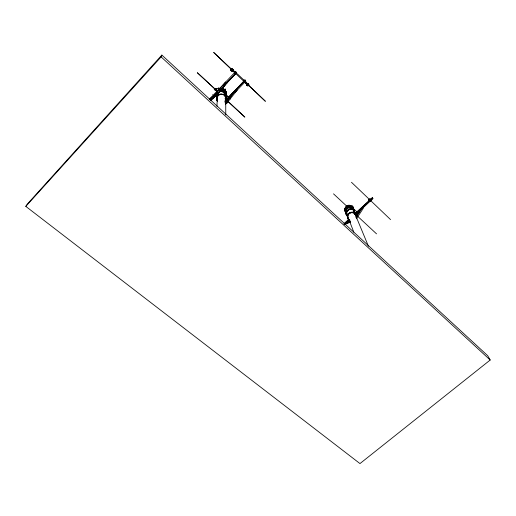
<?xml version="1.0" encoding="UTF-8"?>
<svg xmlns="http://www.w3.org/2000/svg" width="516" height="516" viewBox="0 0 516 516"><rect width="100%" height="100%" fill="white"/><g stroke="black" fill="none" stroke-linecap="round" stroke-linejoin="round"><path stroke-width="0.77" d="M225.215 94.589L224.705 95.447L225.434 94.763A1.142 1.122 23.8 0 0 225.144 94.228M225.221 90.274C223.396 92.37 226.769 89.171 224.86 91.093L225.518 91.9M225.369 90.416L224.763 90.9M225.408 91.461L224.692 92.138A4.567 4.483 24.9 0 1 225.608 97.55M224.705 89.965L225.408 89.3L224.705 89.965A4.579 4.496 26.5 0 1 226.156 93.112A4.496 4.412 26.5 0 1 225.634 95.35M355.524 213.347L355.614 213.379M225.627 96.318L224.918 95.383L226.169 97.466M225.582 92.977L224.905 92.067L225.582 92.899A4.728 4.638 24.9 0 1 225.75 97.55M223.809 91.235L224.673 91.932L225.26 91.319L224.802 92.029M224.808 89.778L225.137 89.068L224.686 89.765L223.821 89.068A4.67 4.586 26.6 0 0 221.467 88.494A4.122 4.051 27 0 1 225.253 94.544M222.544 94.241L224.634 95.428L223.667 94.654M224.634 90.887L225.092 90.184L224.634 90.887L223.763 90.261M220.274 91.016A4.592 4.502 24.9 0 1 221.448 90.829A4.509 4.425 24.9 0 1 224.699 92.061L224.692 92.138A4.509 4.425 24.9 0 0 221.441 90.906A4.592 4.509 24.8 0 0 220.274 91.093M224.673 91.932L225.131 91.229M224.686 89.765L225.137 89.068M224.86 91.093L225.466 90.61M348.416 219.623L348.668 219.932L348.39 219.681M216.952 106.302L217.423 95.086M214.869 89.539L214.933 89.016M216.526 89.655L215.095 88.313L214.217 89.294L215.656 90.577C216.901 89.797 216.056 88.184 215.127 88.758M215.636 89.113L215.553 89.584M215.159 89.249L215.701 88.913M215.656 90.577L216.533 89.603M215.682 90.255L216.21 89.649L215.069 88.636L214.54 89.249L215.682 90.255L214.946 89.481M215.424 89.816C214.495 89.997 216.256 89.455 215.404 89.358M352.66 206.548L352.486 206.465M234.909 72.679L234.999 73.111M235.722 72.891C234.464 73.44 235.947 71.976 235.728 73.111C236.709 72.55 235.019 72.195 234.941 73.001M346.965 213.276L346.043 212.405A4.205 3.806 -21.7 0 1 346.249 206.942L346.281 206.955A4.205 3.806 -21.7 0 1 352.125 206.768L352.828 206.239L352.331 206.761L353.002 207.696M226.124 99.898L226.227 98.627M226.279 99.943L226.389 98.621M225.305 99.143C226.111 98.362 225.008 99.104 225.363 98.524M225.421 99.162L225.66 98.73L225.215 98.769M226.06 98.879L225.821 99.53L225.827 98.717M225.827 99.53C225.963 98.866 225.673 98.82 225.24 98.911M226.369 99.311C225.595 98.55 226.253 100.272 226.292 99.04M231.478 69.731L231.555 70.228M232.226 70.492C231.187 70.789 232.78 69.17 231.832 70.041M346.333 212.985L347.294 216.21L346.101 212.998L347.707 209.915L351.041 208.432L354.144 209.431L354.099 209.922L351.157 208.974L348.945 209.677L346.707 212.263L346.668 214.398M216.688 98.93L217.262 96.473M216.843 98.924L217.404 96.544M247.377 84.424C248.215 86.288 247.132 83.457 247.932 84.669M244.829 80.896L244.287 81.322M248.293 84.443L248.228 84.785M248.286 84.643L248.273 84.289M225.898 95.325L226.027 94.099M244.661 81.309L244.81 81.586M226.047 95.363L226.182 94.093M244.191 81.831L245.358 81.347M244.752 80.825L244.378 81.786L244.616 81.444M243.804 81.954C244.623 81.128 243.481 82.302 243.862 81.618M225.556 99.311L225.86 98.814L225.518 99.053M225.64 99.304L225.86 98.814M225.789 99.472L225.95 98.904M225.305 98.704L225.215 98.911M246.196 82.747L245.822 83.302L246.442 82.979M246.1 83.553C246.074 82.27 246.667 84.353 246.293 82.921M246.648 83.373L246.493 83.573M245.468 82.56C245.584 82.418 244.636 81.896 245.216 82.244M245.803 82.644C245.152 83.321 246.035 81.792 245.042 82.541M245.745 82.644L245.777 82.347M246.229 82.773C245.739 82.392 245.732 83.302 246.222 83.044M246.687 83.25L246.138 82.773L246.132 83.108M216.701 90.577C216.249 90.726 216.907 91.687 216.972 90.739M217.036 90.977L216.688 91.171M216.984 91.551L217.242 90.964L217.081 91.384M217.475 91.132L217.455 91.455M244.99 82.205L245.061 81.676L244.771 82.289M216.346 91.113L216.423 90.429L216.456 90.997M353.286 208.025L353.086 207.922M347.487 216.668C347.313 212.779 352.615 210.863 355.202 213.585L355.55 212.747L355.079 213.308L355.859 214.585M245.829 82.502L245.216 82.663L245.571 82.186M245.997 82.592C245.745 83.315 245.345 82.296 245.739 82.715M245.197 81.896L244.616 82.141M244.81 82.244C245.242 81.515 244.784 82.741 245.526 82.212M353.189 210.689L353.37 209.69M353.331 210.721L353.512 209.683M215.811 89.571L215.888 89.087L215.346 88.952M235.522 72.356L236.154 72.93L235.528 72.621M235.502 73.646L234.786 73.317M235.386 73.743L234.993 73.324M235.431 73.782C235.18 72.95 234.993 74.42 235.599 72.692M356.175 217.597L356.285 215.217M356.317 217.629L356.401 215.495L355.879 214.23M216.655 90.958L217.01 91.068M217.294 90.977L217.152 91.403M217.442 91.222L217.417 91.513M216.636 91.151L216.765 90.623M244.823 81.599L244.442 81.625M243.513 80.799L243.468 81.393M245.545 80.799L245.364 81.393M215.056 89.358L215.185 89.7M215.707 89.365L215.32 89.133L215.43 89.758M215.94 89.358L215.83 89.707M346.578 211.934L346.23 213.334L346.558 214.321M235.883 89.32L235.773 89.474M230.504 98.724L230.213 99.04L218.661 88.055L230.426 98.737M346.533 214.398L346.288 214.334M234.98 73.414L235.406 73.569M235.754 72.569L236.038 72.84M226.801 83.269L226.485 83.586L226.801 83.237M234.412 71.808C234.129 71.608 234.367 72.35 234.412 71.718M234.741 72.562C235.599 70.66 233.658 73.846 234.561 71.859M234.722 71.905L234.283 72.324L234.528 71.705M234.786 72.498L234.877 72.098M234.883 72.479L235.064 72.143M226.118 82.618L225.821 82.941L226.118 82.592M233.948 71.15C233.542 71.769 233.774 70.627 233.625 71.718M234.348 71.653L233.761 71.537M215.52 89.79L216.069 88.92L215.353 88.726A0.98 0.961 31.4 0 0 215.017 89.036M228.188 101.033L227.872 101.407M216.804 94.318L216.926 94.144M226.35 99.324L225.995 99.653L226.318 99.136M233.716 70.879C232.439 70.956 233.929 70.711 233.677 71.085M246.009 82.734L245.61 83.102L245.79 82.579M231.484 69.783L232.039 69.279L232.626 69.808M232.4 69.873L231.955 69.583L231.755 70.105M232.265 69.937C232.148 69.067 233.703 70.692 232.497 70.827L231.136 69.576L231.62 69.015L232.98 70.318L232.497 70.827M232.374 70.144L232.213 69.654M235.251 73.536L235.032 73.362M235.967 72.84L235.922 72.517M216.817 97.705L217.997 95.466L218.965 94.686M244.074 82.076L243.81 81.651L244.191 82.134M232.49 70.382L232.632 70.066L237.824 74.343L245.023 81.186M244.545 81.025L244.732 81.186M247.158 84.424L247.551 83.947M247.467 84.263L247.39 84.656M247.848 84.759L248.061 84.443L247.538 84.205M243.758 81.689L244.12 82.005L243.894 81.657M225.898 95.247L225.473 96.408L224.705 95.37M225.608 96.479L226.047 95.286M233.877 71.879C234.225 71.208 233.709 71.795 234.2 71.595M233.922 71.124L233.735 71.576M244.958 82.192L245.552 82.431M25.8 206.381L161.108 56.889L161.863 55.077L487.71 355.705L490.2 360.02L359.968 463.581L25.8 206.381L27.245 204.175L161.863 55.077M347.649 215.565C348.461 212.831 351.944 211.65 354.376 212.998M234.374 72.201L234.058 72.117M234.928 72.221L234.832 72.569M233.787 70.892L233.193 71.144M233.49 71.008L233.297 71.156M234.967 72.188L234.393 72.479M243.513 80.851L244.055 80.103M244.9 81.16L244.494 80.902M244.739 80.986L244.816 81.276M228.078 101.117L227.743 101.42L228.007 101.142M215.101 89.268L215.062 89.661M215.901 89.507L215.462 90.023M225.447 99.078L225.911 98.801M226.002 99.195L225.86 99.465M234.258 71.492L233.722 71.466M232.942 71.111L233.438 70.653M235.219 73.478L234.986 73.001M346.488 212.224C347.403 209.07 351.744 207.445 354.279 209.754M215.495 88.61L215.359 88.681A0.98 0.961 31.4 0 0 215.017 89.081L215.12 88.887M216.391 91.068L216.61 90.771M216.888 91.126C216.752 91.874 217.004 90.545 217.184 91.345M246.319 83.192L246.126 83.508M233.6 71.092L233.432 70.956M265.314 101.213L248.577 85.308L265.288 101.207M210.586 100.356L217.275 94.634L217.72 93.918L216.881 93.015L217.868 93.931L210.689 100.452M227.272 102.716L226.343 101.987L225.75 102.658L226.292 101.807L227.272 102.716L225.337 104.29M356.214 216.172L361.729 207.677L362.445 207.58L363.264 208.348L356.408 218.823M356.298 216.249L361.813 207.761L362.464 207.671M356.092 217.481L362.445 207.58M214.933 89.062L215.133 88.713M216.843 90.945L216.733 90.945M226.311 99.227L226.163 99.556M245.158 81.838L244.539 82.102L244.797 81.399M245.1 81.805L244.558 82.083M213.772 52.503L231.278 69.041M246.113 82.818L245.642 83.07L245.9 82.792M225.086 94.499C223.88 95.718 219.868 92.151 217.997 95.55M247.209 84.282L247.861 83.992M247.519 84.45L247.932 84.334M248.015 84.624L247.628 84.792M248.222 84.734L247.577 85.069L246.461 84.069L247.274 83.224L248.97 84.947L247.854 83.94M369.224 199.382L370.004 199.408M226.414 102.684L226.292 102.703M246.171 83.353L246.532 83.224M225.989 102.039L236.644 89.068L225.653 102.716M226.137 102.11L236.747 89.165M236.147 89.287L237.166 90.177L226.479 103.555L225.505 102.645L236.644 89.068M235.083 73.569L235.193 73.324M235.09 73.678L235.283 73.085M235.715 73.001L236.031 72.608M235.199 73.762L235.509 73.259M215.198 94.847L225.511 82.018L226.492 82.941L226.872 82.612L216.127 95.647L215.198 94.847L216.185 95.763L216.655 95.557L226.975 82.708M216.185 95.763L226.492 82.941M216.127 95.647L226.872 82.612M355.202 213.392L355.808 212.96L356.008 213.347L355.408 213.779L355.55 212.747M347.79 217.726L348.242 214.617L349.867 213.114L352.086 212.566L355.208 213.772L355.672 212.831M346.21 212.74L345.649 213.198L346.094 212.663M345.649 213.198L346.12 212.515L347.042 213.16M352.873 207.767L352.125 206.594L352.583 206.052L352.222 206.993A4.212 3.806 -21.7 0 0 346.339 207.168A4.212 3.806 -21.7 0 0 346.126 212.637M352.692 206.129L352.428 206.987L352.828 206.239M352.583 206.052L352.215 206.819L351.46 206.284A4.354 3.941 -21.7 0 0 346.242 207.077A4.354 3.941 -21.7 0 0 345.372 211.928L345.939 212.631L345.443 213.153L346.197 212.566M347.649 214.824L346.9 214.295L346.339 214.753L346.778 213.83M346.339 214.753L346.791 214.217M352.789 208.142L353.357 207.677L352.899 208.567L352.035 207.606L349.9 207.122A4.315 3.896 -21.7 0 0 345.456 211.238L346.642 214.179L346.055 214.598L346.894 214.121M353.357 207.677L352.899 208.219L353.679 208.148L353.099 208.567L353.666 209.264M353.247 207.6L352.892 208.393L350.003 207.374M348.468 220.293L348.822 219.455L348.468 220.293L348.242 219.926L348.816 219.274L349.687 219.88M348.352 220.209L348.932 219.558L347.681 217.442M245.416 82.605L245.493 82.379M347.029 211.173L349.983 208.986L353.402 209.154M215.417 89.113L215.611 88.842L215.237 89.184M244.655 82.102L245.074 81.702M212.669 94.364L212.747 94.389M218.603 88.191L218.881 87.849M217.804 95.337L217.688 95.434M232.516 71.169L230.794 69.531L231.6 68.673L233.322 70.318L232.516 71.169L233.322 70.266L232.561 69.666M209.212 99.401L235.683 71.472L236.683 72.704L222.873 87.243M215.049 94.983L217.255 92.661M224.976 84.534L236.56 72.337L236.683 72.704M216.256 93.886L217.359 92.725M223.428 86.34L236.663 72.408M215.037 95.286L217.242 92.957M224.976 84.817L236.58 72.608M224.634 95.428L225.434 94.763L224.918 95.46M245.687 83.024L246.061 82.837M225.002 100.923L244.836 80.212L245.803 81.167L234.786 92.661M225.653 100.478L244.945 80.341L225.099 101.362M224.995 101.271L244.836 80.212M225.963 101.858L229.272 98.375M227.775 101.626L228.214 101.136L227.627 100.62M247.287 83.56L246.803 84.121L248.151 85.45L248.628 84.895L247.293 83.618M246.467 84.121L248.164 85.785L248.964 84.888M345.443 213.153L346.113 212.34M354.144 209.431L354.099 209.922M369.553 200.163L370.211 199.963L369.553 200.163C369.849 202.195 371.346 200.821 370.024 199.731M343.895 223.873L348.623 219.519M354.531 214.076L372.255 197.751L373.068 198.531L362.458 208.367M344.591 223.46L348.726 219.648M354.64 214.205L372.365 197.88M344.675 223.841L349.409 219.481M354.737 214.572L372.578 198.312L354.821 214.656M344.172 224.46L349.493 219.558M370.056 201.214L370.533 200.782M344.733 224.679L349.442 220.28M355.369 214.888L360.665 209.948M215.017 89.113L215.946 88.746M209.593 99.272L216.881 93.015M209.548 99.349L216.83 93.093M210.425 100.162L217.72 93.918M210.573 100.175L217.868 93.931M233.084 70.944L233.406 70.731M234.961 72.711L235.49 72.717M224.905 92.145L225.511 91.584M248.131 84.856L247.57 85.017M225.04 102.8L226.292 101.807M345.359 213.05L345.849 212.399L345.281 211.695A4.354 3.934 -21.7 0 1 346.152 206.851A4.354 3.934 -21.7 0 1 351.37 206.065L352.125 206.594M352.899 208.174L353.557 207.858L352.983 208.277M352.344 206.884L353.008 206.568M346.055 214.598L346.539 213.921M346.139 214.701L346.726 214.282M355.318 213.676L356.008 213.347M348.822 219.655L348.126 219.971L348.616 219.261L347.99 218.5M348.216 220.087L348.713 219.371M348.126 219.971L348.616 219.261M231.555 70.182L232.052 70.524L231.89 69.995M225.221 98.466L225.692 98.698M244.062 80.148L245.313 80.148M231.749 69.415L232.335 69.402M345.023 223.06L350.074 220.964M345.062 223.235L350.119 221.138M350.37 221.603L344.598 223.989L350.461 221.68M350.177 222.028L345.797 223.912L350.132 222.119M227.872 101.362L244.823 117.009M244.203 81.747L244.603 81.528M215.314 89.661L215.527 89.571M220.106 94.254L223.738 94.596M221.338 94.202L220.151 94.402A4.792 4.696 22.4 0 0 216.972 97.743M357.046 212.05L356.479 212.682L357.046 212.05L351.757 207.084L351.183 207.722L351.757 207.084M231.948 70.182L232.161 70.266M215.365 89.803L214.869 89.5M221.345 94.125L222.538 94.318M222.66 90.874L221.435 90.751A4.754 4.663 24.8 0 0 220.229 90.945M232.077 70.518L231.652 70.299L232.51 71.124M223.809 91.313L221.441 90.674A4.747 4.663 24.9 0 0 220.229 90.868M231.89 70.234L232.277 69.757M225.531 98.588L225.498 98.859M215.043 90.036L214.811 89.481M243.9 81.967L243.462 81.347M346.23 214.456L346.449 214.83M348.822 219.455L349.796 220.164M348.939 219.739L349.719 220.287M224.634 90.81L223.763 90.184A4.715 4.631 25.7 0 0 221.396 89.623M355.079 213.308C351.196 209.444 344.443 215.604 348.726 219.545M248.628 84.895L247.957 84.256M247.435 85.017L247.158 84.669M215.507 88.887L217.623 88.307L219.313 89.99M235.728 73.111L235.277 73.156L244.332 81.812M235.515 73.369L235.077 73.117M245.216 81.096L247.732 84.14M161.108 56.889L490.2 360.02M333.51 193.842L346.468 205.89M355.389 214.192L356.562 215.282M357.743 216.378L376.538 233.858M227.956 101.42L244.765 117.08M351.467 182.277L369.288 199.299M370.43 200.389L390.554 219.597M213.759 52.529L231.181 69.144M248.151 85.45L247.416 84.689M231.813 70.131L232.497 70.782M348.119 218.429L348.816 219.274M225.408 89.3L224.911 89.978L225.589 90.803M224.86 91.022L226.002 92.99M346.642 214.179L345.559 211.489M352.144 206.755L352.776 207.542M355.808 212.96L355.285 213.501L355.995 214.514M355.092 213.495L356.253 215.533M346.52 215.062L347.294 216.21M245.306 80.096L245.552 80.844M225.111 96.273L226.988 99.356M372.255 197.751L372.578 198.312M225.492 96.318L226.014 97.511M225.589 90.726L226.105 91.913M217.617 97.737L216.907 95.441M217.61 97.814L216.901 95.518M217.036 100.014L217.526 101.091M217.52 101.175L216.849 98.846M216.881 100.059L217.384 101.259M225.389 91.906L226.027 94.176M225.853 93.035L224.66 91.016A4.554 4.47 25.7 0 0 221.403 89.784M247.222 84.863L247.132 84.521M353.473 207.755L353.679 208.148M352.905 207.471L353.395 208.651M352.086 206.871L368.424 246.229M353.544 208.98L354.157 211.238A4.276 3.864 -21.7 0 1 353.976 212.263M353.821 232.181L345.101 209.728A3.806 3.444 -21.8 0 0 346.01 211.263M226.169 97.389L226.389 98.704M226.014 97.434L226.227 98.704M226.105 91.835L226.311 93.106A4.65 4.567 26.5 0 1 225.073 96.395M216.688 98.853L216.881 100.143M226.002 92.912L226.182 94.17M347.532 216.385L347.642 217.765M353.305 208.425L353.415 209.457M353.931 209.922L354.041 210.947A4.276 3.864 -21.7 0 1 353.86 211.973M356.137 215.256L356.246 216.281M225.731 92.499L225.763 114.907M217.991 90.635A4.122 4.051 27 0 1 219.435 89.107M345.004 208.825A3.806 3.444 -21.8 0 1 348.41 205.252A3.806 3.444 -21.8 0 1 352.428 207.703M370.894 200.008A1.077 0.974 -25.3 0 1 370.314 200.885M370.056 200.995A1.077 0.974 -25.3 0 1 369.779 201.034M369.508 201.008A1.077 0.974 -25.3 0 1 369.024 199.46A1.077 0.974 -25.3 0 1 370.778 199.518M370.843 199.918A1.077 0.974 -25.3 0 1 370.798 200.176M370.675 200.414A1.077 0.974 -25.3 0 1 370.269 200.788M369.733 200.937A1.077 0.974 -25.3 0 1 368.734 200.15A1.077 0.974 -25.3 0 1 369.475 199.021A1.077 0.974 -25.3 0 1 370.733 199.421M350.042 207.509A4.212 3.806 -21.7 0 1 354.021 211.238A4.134 3.735 -21.7 0 1 353.841 212.231M346.739 213.953A4.276 3.864 -21.7 0 1 345.604 211.244A4.167 3.767 -21.7 0 1 349.893 207.258A4.244 3.838 -21.7 0 1 352.796 208.316M353.718 211.941A4.134 3.735 -21.7 0 0 353.899 210.947A4.212 3.806 -21.7 0 0 353.415 209.051M346.829 214.185A4.251 3.838 -21.7 0 1 346.081 209.948A4.251 3.838 -21.7 0 1 350.074 207.432M345.701 211.489A4.173 3.773 -21.7 0 1 349.996 207.509M226.279 99.859A4.721 4.631 22.4 0 1 225.124 102.013M217.526 96.55A4.721 4.631 22.4 0 1 220.235 94.357M226.124 99.82A4.567 4.476 22.4 0 1 225.705 100.943M231.484 70.679A0.845 0.839 53.5 0 1 231.291 69.499A0.845 0.839 53.5 0 1 232.464 69.318A0.845 0.839 53.5 0 1 232.658 70.499A0.948 0.935 53.8 0 0 232.613 69.118A0.948 0.935 53.8 0 0 231.278 69.144A0.948 0.935 53.8 0 0 231.323 70.479M232.477 71.008A0.948 0.942 53.2 0 1 231.058 70.376A0.948 0.942 53.2 0 1 232.116 69.26A0.948 0.942 53.2 0 1 232.813 70.653M231.323 70.582A0.948 0.942 53.6 0 1 231.284 69.241A0.948 0.942 53.6 0 1 232.613 69.215A0.948 0.942 53.6 0 1 232.658 70.557M247.345 83.869A0.832 0.832 3 0 1 248.46 84.927M248.015 85.385A0.832 0.832 3 0 1 246.906 84.327M247.448 83.947A0.935 0.929 2.7 0 1 248.641 84.817A0.935 0.929 2.7 0 1 247.487 85.746A0.935 0.929 2.7 0 1 246.893 84.392M247.358 83.973A0.832 0.832 2.8 0 1 248.473 85.037M248.215 85.379A0.832 0.832 2.8 0 1 246.919 84.431M247.435 85.314A0.929 0.929 3.3 0 1 246.751 84.192A0.929 0.929 3.3 0 1 247.88 83.515A0.929 0.929 3.3 0 1 248.564 84.637M247.932 85.411A0.935 0.929 3.1 0 1 246.738 84.463A0.935 0.929 3.1 0 1 248.048 83.669A0.935 0.929 3.1 0 1 248.344 85.166M225.369 95.795A1.142 1.122 23.6 0 1 225.195 96.034M225.137 94.447A1.142 1.122 23.6 0 1 225.331 94.673M217.655 90.971A4.515 4.438 26.6 0 1 219.242 89.294M221.467 88.649A4.515 4.438 26.6 0 1 224.705 89.894A4.579 4.496 26.6 0 1 226.156 93.035M226.131 92.996A4.515 4.438 26.6 0 1 225.608 95.247M226.311 93.028A4.65 4.567 26.6 0 1 225.073 96.318M217.513 90.893A4.67 4.586 26.6 0 1 219.158 89.165M217.591 96.679A4.715 4.631 25.7 0 1 217.081 95.57A4.509 4.425 24.9 0 0 217.255 96.666M225.653 92.932A4.747 4.663 24.9 0 1 225.821 97.608M224.692 92.061A4.567 4.483 24.9 0 1 225.608 97.472M217.255 96.589A4.509 4.425 24.9 0 1 217.062 95.434M369.372 199.879C369.959 201.35 370.585 198.686 369.372 199.879M346.333 215.365L346.913 214.882L346.333 215.365M214.701 88.765L197.325 72.704L214.695 88.778M231.039 70.311A0.948 0.942 53.1 0 0 232.484 71.105A0.948 0.942 53.1 0 0 232.432 69.467A0.948 0.942 53.1 0 0 231.039 70.311M247.074 85.617A0.935 0.929 2.5 0 0 248.628 85.166A0.935 0.929 2.5 0 0 247.461 84.05A0.935 0.929 2.5 0 0 247.074 85.617"/></g></svg>
